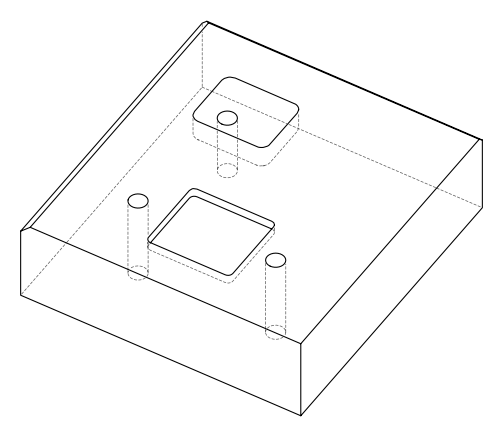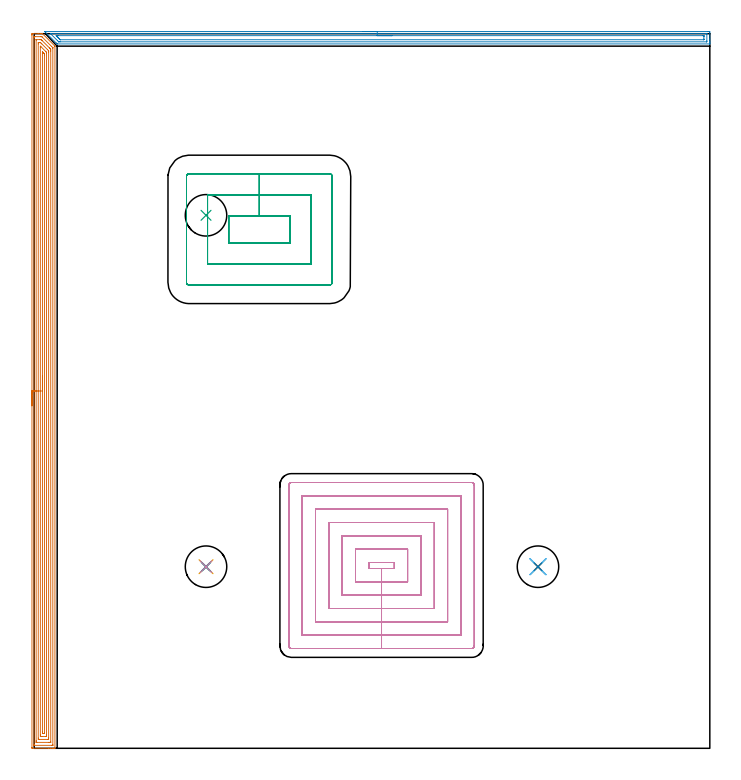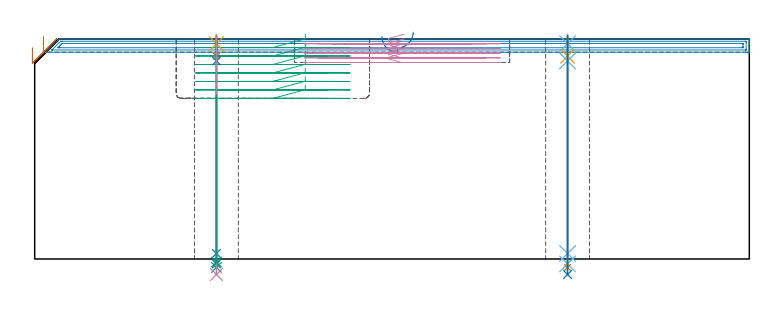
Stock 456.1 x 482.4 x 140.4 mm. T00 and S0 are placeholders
(PLAN: 15 operations, 12 tool changes, 68.8 min)
(1 AREA_MILL | FG_CHAMFER_SURFACE | UGT0205_001 | 23.3 min | 57950 mm3)
(2 AREA_MILL_1 | FG_CHAMFER_SURFACE_1 | UGT0205_001 | 10.92 min | 15644 mm3)
(3 MILL_RECTANGULAR_POCKET | POCKET_RECTANGULAR_STRAIGHT | NXT0201_007 | Follow Part, ap 6.25, ae 75% | 11.1 min | 460904 mm3)
(4 MILL_RECTANGULAR_POCKET_1 | POCKET_RECTANGULAR_STRAIGHT_1 | NXT0201_011 | Follow Part, ap 3, ae 75% | 19.1 min | 254435 mm3)
(5 SPOT_DRILL | STEP1HOLE | NXT0321_9005460120000 | 0.05 min | 218 mm3)
(6 SPOT_DRILL_1 | STEP1HOLE_1 | NXT0321_9005460120000 | 0.05 min | 155 mm3)
(7 DRILL_BLIND_HOLE_INTO_CENTER | STEP1HOLE | UGT0301_193 | 0.05 min | 313 mm3)
(8 GUN_DRILL_THROUGH_HOLE | STEP1HOLE | UGT0307_003 | 0.64 min | 4962 mm3)
(9 SPADE_DRILL_TO_ENLARGE_THROUGH_HOLE | STEP1HOLE | UGT0306_008 | 0.59 min | 28203 mm3)
(10 DRILL_TO_ENLARGE_THROUGH_HOLE | STEP1HOLE | UGT0301_391 | 0.61 min | 52720 mm3)
(11 DRILL_BLIND_HOLE_INTO_CENTER_1 | STEP1HOLE_1 | UGT0301_193 | 0.05 min | 290 mm3)
(12 GUN_DRILL_THROUGH_HOLE_1 | STEP1HOLE_1 | UGT0307_003 | 0.64 min | 4933 mm3)
(13 SPADE_DRILL_TO_ENLARGE_THROUGH_HOLE_1 | STEP1HOLE_1 | UGT0306_008 | 0.59 min | 28237 mm3)
(14 DRILL_TO_ENLARGE_THROUGH_HOLE_1 | STEP1HOLE_1 | UGT0301_391 | 0.61 min | 52726 mm3)
(15 INDEXABLE_INSERT_DRILL_THROUGH_HOLE_FROM_SOLID | STEP1HOLE_2 | NXT0302_027 | 0.44 min | 63028 mm3)
(TOOL UGT0205_001 | Chamfer Mill 20 x 3 x 45 deg. | D20 FL50 Z2)
(TOOL NXT0201_007 | ENDMILL 25mm [R216.25-25050GCK54P 1620] | D25 R3 FL54 Z5)
(TOOL NXT0201_011 | ENDMILL 12mm [2P460-1200-NA 1630] | D12 FL38 Z6)
(TOOL NXT0321_9005460120000 | NC Spot Drill, 142deg, 12mm, Carbide, Uncoated | D12 PA142 FL30 Z2)
(TOOL UGT0301_193 | Twist Drill 7.3 mm | D7.3 PA118 FL66 Z2)
(TOOL UGT0307_003 | Gun Drill 7 mm | D7 PA130 FL24 Z1)
(TOOL UGT0306_008 | Spade Drill 17.5mm | D17.5 PA132 FL10 Z2)
(TOOL UGT0301_391 | Twist Drill 28 mm | D28 PA118 FL165 Z2)
(TOOL NXT0302_027 | Index. Insert Drill 28mm [880-D2800L32-05] | D28 PA176 FL140 Z2)
(OP 1 AREA_MILL)
G17 G21 G94 G90
T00 M6
G54
G17 G0 G90 X-1.5 Y231.2 S1061 M3
G43 Z150.4 H0
Z134.9
G94 G1 Y231.238 Z134.028 F250.
Y231.352 Z133.163
Y231.541 Z132.312
Y231.803 Z131.48
Y232.137 Z130.674
Y232.54 Z129.9
Y233.008 Z129.164
Y233.54 Z128.472
Y234.129 Z127.829
Y234.772 Z127.24
Y235.464 Z126.708
Y236.2 Z126.24
Y236.974 Z125.837
Y237.78 Z125.503
Y238.612 Z125.241
Y239.464 Z125.052
Y240.328 Z124.938
Y241.2 Z124.9
Y481.484
X-1.499 Y481.769 Z124.901
X-1.494 Y482.372 Z124.904
X-1.492 Y482.393 Z124.906
X-0.891 Y482.4 Z125.506
X2.679 Z129.074
X4.097 Z130.493
X4.465 Z130.859
X5.357 Z131.755
X5.591 Y482.398 Z131.988
X5.635 Y482.365 Z132.035
X13.874 Y474.126 Z140.273
X13.994 Y474.006 Z140.391
X14. Y473.72 Z140.4
Y0.184
X13.997 Y0.01 Z140.388
X13.936 Y0.007 Z140.327
X13.498 Y0. Z139.898
X13.234 Z139.634
X12.499 Z138.894
X11.238 Z137.635
X9.821 Z136.216
X-1.154 Z125.243
X-1.492 Y0.01 Z124.906
X-1.5 Y0.346 Z124.899
Y0.357
Y241.2 Z124.9
X-0.086 Z126.314
X-0.085 Y480.067 Z126.315
X-0.084 Y480.154 Z126.316
X-0.079 Y480.328 Z126.321
X-0.071 Y480.391 Z126.329
X-0.051 Y480.394 Z126.349
X0.001 Y480.396 Z126.401
X0.475 Y480.4 Z126.875
X4.465 Y480.399 Z130.865
X4.942 Y480.396 Z131.342
X5.145 Y480.39 Z131.545
X5.357 Y480.187 Z131.757
X5.569 Y479.98 Z131.969
X11.831 Y473.72 Z138.231
X12.499 Y473.048 Z138.899
X12.552 Y472.99 Z138.952
X12.577 Y472.962 Z138.977
X12.58 Y472.912 Z138.98
X12.584 Y472.826 Z138.984
X12.585 Y472.739 Z138.985
Y2.333
X12.584 Y2.246 Z138.984
X12.579 Y2.072 Z138.979
X12.571 Y2.009 Z138.971
X12.551 Y2.007 Z138.951
X12.499 Y2.004 Z138.899
X12.025 Y2. Z138.425
X0.001 Y2.001 Z126.401
X-0.059 Y2.003 Z126.341
X-0.075 Y2.005 Z126.325
X-0.079 Y2.008 Z126.321
X-0.081 Y2.042 Z126.319
X-0.084 Y2.158 Z126.316
X-0.086 Y2.507 Z126.314
Y241.2
X1.328 Z127.728
X1.329 Y478.191 Z127.729
X1.33 Y478.306 Z127.73
X1.332 Y478.363 Z127.732
X1.334 Y478.383 Z127.734
X1.371 Y478.39 Z127.771
X1.58 Y478.398 Z127.98
X3.572 Y478.4 Z129.972
X4.257 Y478.399 Z130.657
X4.465 Y478.396 Z130.865
X4.672 Y478.39 Z131.072
X4.712 Y478.377 Z131.112
X4.741 Y478.354 Z131.141
X4.798 Y478.301 Z131.198
X4.91 Y478.191 Z131.31
X5.357 Y477.744 Z131.757
X10.275 Y472.826 Z136.675
X10.713 Y472.385 Z137.113
X11.163 Y471.931 Z137.563
X11.168 Y471.475 Z137.568
X11.171 Y471.037 Z137.571
Y470.578
Y4.209
X11.17 Y4.094 Z137.57
X11.167 Y4.037 Z137.567
X11.165 Y4.017 Z137.565
X11.129 Y4.01 Z137.529
X10.92 Y4.002 Z137.32
X10.713 Y4.001 Z137.113
X10.029 Y4. Z136.429
X1.787 Z128.187
X1.578 Y4.002 Z127.978
X1.44 Y4.005 Z127.84
X1.335 Y4.01 Z127.735
X1.333 Y4.056 Z127.733
X1.33 Y4.209 Z127.73
X1.329 Y4.667 Z127.729
X1.328 Y5.103 Z127.728
Y241.2
X2.743 Z129.143
Y475.508
X2.748 Y476.334 Z129.148
X2.749 Y476.385 Z129.149
X2.794 Y476.39 Z129.194
X2.905 Y476.395 Z129.305
X3.127 Y476.398 Z129.527
X3.572 Y476.4 Z129.972
X4.02 Y476.394 Z130.42
X4.24 Y476.39 Z130.64
X4.465 Y476.175 Z130.865
X5.142 Y475.508 Z131.542
X8.928 Y471.723 Z135.328
X9.61 Y471.037 Z136.01
X9.708 Y470.931 Z136.108
X9.75 Y470.876 Z136.15
X9.752 Y470.829 Z136.152
X9.755 Y470.621 Z136.155
X9.757 Y470.206 Z136.157
Y470.143
Y6.892
X9.752 Y6.066 Z136.152
X9.751 Y6.015 Z136.151
X9.706 Y6.01 Z136.106
X9.595 Y6.005 Z135.995
X9.373 Y6.002 Z135.773
X8.928 Y6. Z135.328
X3.572 Z129.972
X3.126 Y6.002 Z129.526
X2.904 Y6.005 Z129.304
X2.794 Y6.01 Z129.194
X2.749 Y6.014 Z129.149
X2.743 Y6.892 Z129.143
Y241.2
X4.157 Z130.557
X4.158 Y473.133 Z130.558
X4.161 Y473.72 Z130.561
X4.164 Y474.021 Z130.564
X4.465 Y473.737 Z130.865
X4.482 Y473.72 Z130.882
X8.058 Y470.143 Z134.458
X8.336 Y469.841 Z134.736
X8.341 Y469.248 Z134.741
X8.342 Y468.941 Z134.742
X8.343 Y9.266 Z134.743
X8.342 Y8.68 Z134.742
X8.34 Y8.375 Z134.74
X8.336 Y8.065 Z134.736
X8.327 Y8.009 Z134.727
X8.29 Y8.007 Z134.69
X8.205 Y8.003 Z134.605
X8.035 Y8.001 Z134.435
X7.821 Y8. Z134.221
X5.143 Z131.543
X4.465 Y8.002 Z130.865
X4.247 Y8.004 Z130.647
X4.174 Y8.01 Z130.574
X4.164 Y8.031 Z130.564
X4.161 Y8.09 Z130.561
X4.158 Y8.68 Z130.558
X4.157 Y8.988 Z130.557
Y241.2
X5.571 Z131.971
Y469.248
X5.573 Y469.926 Z131.973
X5.577 Y470.143 Z131.977
X5.578 Y470.165 Z131.978
X5.582 Y470.163 Z131.982
X5.608 Y470.143 Z132.008
X6.25 Y469.502 Z132.65
X6.503 Y469.248 Z132.903
X6.757 Y468.988 Z133.157
X6.922 Y468.818 Z133.322
X6.924 Y468.738 Z133.324
X6.927 Y468.57 Z133.327
X6.928 Y468.354 Z133.328
X6.929 Y467.674 Z133.329
X6.928 Y10.469 Z133.328
X6.926 Y10.129 Z133.326
X6.924 Y10.044 Z133.324
X6.922 Y10.011 Z133.322
X6.873 Y10.008 Z133.273
X6.716 Y10.002 Z133.116
X6.25 Y10.001 Z132.65
X5.823 Y10.003 Z132.223
X5.62 Y10.01 Z132.02
X5.578 Y10.014 Z131.978
X5.576 Y10.088 Z131.976
X5.572 Y10.253 Z131.972
X5.571 Y10.469 Z131.971
Y11.149
Y241.2
Y242.072 Z132.009
Y242.936 Z132.123
Y243.788 Z132.312
Y244.62 Z132.574
Y245.426 Z132.908
Y246.2 Z133.311
Y246.936 Z133.78
Y247.628 Z134.311
Y248.271 Z134.9
Y248.86 Z135.543
Y249.392 Z136.235
Y249.86 Z136.971
Y250.263 Z137.745
Y250.597 Z138.551
Y250.859 Z139.383
Y251.048 Z140.235
Y251.162 Z141.099
Y251.2 Z141.971
G0 Z150.4
M5
M2
(OP 2 AREA_MILL_1)
G17 G21 G94 G90
T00 M6
G54
G17 G0 G90 X221.6 Y483.9 S1061 M3
G43 Z150.4 H0
Z142.
G94 G1 X221.638 Z141.128 F250.
X221.752 Z140.264
X221.941 Z139.412
X222.203 Z138.58
X222.537 Z137.774
X222.94 Z137.
X223.408 Z136.264
X223.94 Z135.572
X224.529 Z134.929
X225.172 Z134.34
X225.864 Z133.809
X226.6 Z133.34
X227.374 Z132.937
X228.18 Z132.603
X229.012 Z132.341
X229.864 Z132.152
X230.728 Z132.038
X231.6 Z132.
X454.853 Y483.899 Z132.001
X455.477 Y483.897 Z132.003
X456.093 Y483.892 Z132.006
X456.1 Y483.275 Z132.622
Y478.806 Z137.089
Y477.371 Z138.525
Y477.018 Z138.877
Y476.313 Z139.586
Y475.993 Z139.907
X456.097 Y475.569 Z140.323
X456.094 Y475.53 Z140.361
X456.09 Y475.502 Z140.388
X455.924 Y475.5 Z140.4
X15.767
X15.496 Y475.505 Z140.391
X14.875 Y476.125 Z139.775
X7.425 Y483.574 Z132.325
X7.276 Y483.722 Z132.174
X7.127 Y483.876 Z132.022
X7.117 Y483.894 Z132.003
X7.127 Y483.899 Z131.999
X231.6 Y483.9 Z132.
Y482.486 Z133.414
X453.689 Y482.485 Z133.415
X453.794 Y482.484 Z133.416
X454.001 Y482.479 Z133.421
X454.091 Y482.47 Z133.43
X454.094 Y482.44 Z133.46
X454.096 Y482.381 Z133.519
X454.1 Y481.971 Z133.929
X454.099 Y477.503 Z138.397
X454.092 Y477.018 Z138.882
X454.09 Y476.923 Z138.977
X453.898 Y476.917 Z138.983
X453.793 Y476.915 Z138.985
X17.554 Y476.914 Z138.986
X16.763 Y476.916 Z138.984
X16.66 Y476.918 Z138.982
X16.561 Y476.921 Z138.979
X16.443 Y477.018 Z138.882
X15.767 Y477.684 Z138.216
X11.298 Y482.152 Z133.748
X11.072 Y482.381 Z133.519
X10.998 Y482.461 Z133.439
X10.983 Y482.479 Z133.421
X11.021 Y482.481 Z133.419
X11.09 Y482.484 Z133.416
X11.194 Y482.485 Z133.415
X11.298 Y482.486 Z133.414
X231.6
Y481.071 Z134.829
X451.425
X451.902 Y481.069 Z134.831
X452.06 Y481.066 Z134.834
X452.08 Y481.065 Z134.835
X452.09 Y481.029 Z134.871
X452.095 Y480.924 Z134.976
X452.098 Y480.792 Z135.108
X452.1 Y480.594 Z135.306
Y480.396 Z135.504
Y478.806 Z137.094
X452.099 Y478.608 Z137.292
X452.095 Y478.41 Z137.49
X452.091 Y478.354 Z137.546
X452.087 Y478.334 Z137.566
X452.079 Y478.333 Z137.567
X452.021 Y478.33 Z137.57
X451.902 Y478.329 Z137.571
X17.793
X17.674 Y478.33 Z137.57
X17.615 Y478.333 Z137.567
X17.588 Y478.335 Z137.565
X17.554 Y478.354 Z137.546
X17.096 Y478.806 Z137.094
X16.66 Y479.239 Z136.661
X16.199 Y479.7 Z136.2
X15.767 Y480.132 Z135.768
X15.306 Y480.594 Z135.306
X14.873 Y481.031 Z134.869
X14.847 Y481.064 Z134.836
X14.873 Y481.065 Z134.835
X15.291 Y481.07 Z134.83
X15.767 Y481.071 Z134.829
X16.183
X231.6
X232.472 Z134.867
X233.336 Z134.98
X234.188 Z135.169
X235.02 Z135.432
X235.826 Z135.765
X236.6 Z136.168
X237.336 Z136.637
X238.028 Z137.168
X238.671 Z137.757
X239.26 Z138.401
X239.792 Z139.093
X240.26 Z139.829
X240.663 Z140.602
X240.997 Z141.408
X241.259 Z142.24
X241.448 Z143.092
X241.562 Z143.957
X241.6 Z144.829
G0 Z150.4
M5
M2
(OP 3 MILL_RECTANGULAR_POCKET)
G17 G21 G94 G90
T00 M6
G54
G17 G0 G90 X172.7 Y348.698 S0 M3
G43 Z150.4 H1
Z143.4
G94 G1 Y359.4 Z140.532 F250.
X152. Z134.986
X131.3 F500.
Y341.2
X172.7
Y359.4
X152.
Y373.65
X117.05
Y326.95
X186.95
Y373.65
X152.
Y387.9
X104.7
G3 X102.8 Y386. R1.9
G1 Y314.6
G3 X104.7 Y312.7 R1.9
G1 X199.3
G3 X201.2 Y314.6 R1.9
G1 Y386.
G3 X199.3 Y387.9 R1.9
G1 X152.
X151.
G0 X172.7 Y348.698 Z137.986
G1 Y359.4 Z135.118 F250.
X152. Z129.571
X131.3 F500.
Y341.2
X172.7
Y359.4
X152.
Y373.65
X117.05
Y326.95
X186.95
Y373.65
X152.
Y387.9
X104.7
G3 X102.8 Y386. R1.9
G1 Y314.6
G3 X104.7 Y312.7 R1.9
G1 X199.3
G3 X201.2 Y314.6 R1.9
G1 Y386.
G3 X199.3 Y387.9 R1.9
G1 X152.
X151.
G0 X172.7 Y348.698 Z132.571
G1 Y359.4 Z129.704 F250.
X152. Z124.157
X131.3 F500.
Y341.2
X172.7
Y359.4
X152.
Y373.65
X117.05
Y326.95
X186.95
Y373.65
X152.
Y387.9
X104.7
G3 X102.8 Y386. R1.9
G1 Y314.6
G3 X104.7 Y312.7 R1.9
G1 X199.3
G3 X201.2 Y314.6 R1.9
G1 Y386.
G3 X199.3 Y387.9 R1.9
G1 X152.
X151.
G0 X172.7 Y348.698 Z127.157
G1 Y359.4 Z124.289 F250.
X152. Z118.743
X131.3 F500.
Y341.2
X172.7
Y359.4
X152.
Y373.65
X117.05
Y326.95
X186.95
Y373.65
X152.
Y387.9
X104.7
G3 X102.8 Y386. R1.9
G1 Y314.6
G3 X104.7 Y312.7 R1.9
G1 X199.3
G3 X201.2 Y314.6 R1.9
G1 Y386.
G3 X199.3 Y387.9 R1.9
G1 X152.
X151.
G0 X172.7 Y348.698 Z121.743
G1 Y359.4 Z118.875 F250.
X152. Z113.329
X131.3 F500.
Y341.2
X172.7
Y359.4
X152.
Y373.65
X117.05
Y326.95
X186.95
Y373.65
X152.
Y387.9
X104.7
G3 X102.8 Y386. R1.9
G1 Y314.6
G3 X104.7 Y312.7 R1.9
G1 X199.3
G3 X201.2 Y314.6 R1.9
G1 Y386.
G3 X199.3 Y387.9 R1.9
G1 X152.
X151.
G0 X172.7 Y348.698 Z116.329
G1 Y359.4 Z113.461 F250.
X152. Z107.914
X131.3 F500.
Y341.2
X172.7
Y359.4
X152.
Y373.65
X117.05
Y326.95
X186.95
Y373.65
X152.
Y387.9
X104.7
G3 X102.8 Y386. R1.9
G1 Y314.6
G3 X104.7 Y312.7 R1.9
G1 X199.3
G3 X201.2 Y314.6 R1.9
G1 Y386.
G3 X199.3 Y387.9 R1.9
G1 X152.
X151.
G0 X172.7 Y348.698 Z110.914
G1 Y359.4 Z108.047 F250.
X152. Z102.5
X131.3 F500.
Y341.2
X172.7
Y359.4
X152.
Y373.65
X117.05
Y326.95
X186.95
Y373.65
X152.
Y387.9
X104.7
G3 X102.8 Y386. R1.9
G1 Y314.6
G3 X104.7 Y312.7 R1.9
G1 X199.3
G3 X201.2 Y314.6 R1.9
G1 Y386.
G3 X199.3 Y387.9 R1.9
G1 X152.
X151.
G0 Z150.4
M5
M2
(OP 4 MILL_RECTANGULAR_POCKET_1)
G17 G21 G94 G90
T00 M6
G54
G17 G0 G90 X235.692 Y125.4 S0 M3
G43 Z150.4 H1
Z143.4
G94 G1 X225.9 Z140.776 F250.
Y121.4 Z139.704
X234.5 Z137.4
X243.1 F500.
Y125.4
X225.9
Y121.4
X234.5
Y112.4
X252.1
Y134.4
X216.9
Y112.4
X234.5
Y103.4
X261.1
Y143.4
X207.9
Y103.4
X234.5
Y94.4
X270.1
Y152.4
X198.9
Y94.4
X234.5
Y85.4
X279.1
Y161.4
X189.9
Y85.4
X234.5
Y76.4
X288.1
Y170.4
X180.9
Y76.4
X234.5
Y67.4
X295.4
G3 X297.1 Y69.1 R1.7
G1 Y177.7
G3 X295.4 Y179.4 R1.7
G1 X173.6
G3 X171.9 Y177.7 R1.7
G1 Y69.1
G3 X173.6 Y67.4 R1.7
G1 X234.5
X235.5
G0 X235.692 Y125.4 Z140.4
G1 X225.9 Z137.776 F250.
Y121.4 Z136.704
X234.5 Z134.4
X243.1 F500.
Y125.4
X225.9
Y121.4
X234.5
Y112.4
X252.1
Y134.4
X216.9
Y112.4
X234.5
Y103.4
X261.1
Y143.4
X207.9
Y103.4
X234.5
Y94.4
X270.1
Y152.4
X198.9
Y94.4
X234.5
Y85.4
X279.1
Y161.4
X189.9
Y85.4
X234.5
Y76.4
X288.1
Y170.4
X180.9
Y76.4
X234.5
Y67.4
X295.4
G3 X297.1 Y69.1 R1.7
G1 Y177.7
G3 X295.4 Y179.4 R1.7
G1 X173.6
G3 X171.9 Y177.7 R1.7
G1 Y69.1
G3 X173.6 Y67.4 R1.7
G1 X234.5
X235.5
G0 X235.692 Y125.4 Z137.4
G1 X225.9 Z134.776 F250.
Y121.4 Z133.704
X234.5 Z131.4
X243.1 F500.
Y125.4
X225.9
Y121.4
X234.5
Y112.4
X252.1
Y134.4
X216.9
Y112.4
X234.5
Y103.4
X261.1
Y143.4
X207.9
Y103.4
X234.5
Y94.4
X270.1
Y152.4
X198.9
Y94.4
X234.5
Y85.4
X279.1
Y161.4
X189.9
Y85.4
X234.5
Y76.4
X288.1
Y170.4
X180.9
Y76.4
X234.5
Y67.4
X295.4
G3 X297.1 Y69.1 R1.7
G1 Y177.7
G3 X295.4 Y179.4 R1.7
G1 X173.6
G3 X171.9 Y177.7 R1.7
G1 Y69.1
G3 X173.6 Y67.4 R1.7
G1 X234.5
X235.5
G0 X235.692 Y125.4 Z134.4
G1 X225.9 Z131.776 F250.
Y121.4 Z130.704
X234.5 Z128.4
X243.1 F500.
Y125.4
X225.9
Y121.4
X234.5
Y112.4
X252.1
Y134.4
X216.9
Y112.4
X234.5
Y103.4
X261.1
Y143.4
X207.9
Y103.4
X234.5
Y94.4
X270.1
Y152.4
X198.9
Y94.4
X234.5
Y85.4
X279.1
Y161.4
X189.9
Y85.4
X234.5
Y76.4
X288.1
Y170.4
X180.9
Y76.4
X234.5
Y67.4
X295.4
G3 X297.1 Y69.1 R1.7
G1 Y177.7
G3 X295.4 Y179.4 R1.7
G1 X173.6
G3 X171.9 Y177.7 R1.7
G1 Y69.1
G3 X173.6 Y67.4 R1.7
G1 X234.5
X235.5
G0 X235.692 Y125.4 Z131.4
G1 X225.9 Z128.776 F250.
Y121.4 Z127.704
X234.5 Z125.4
X243.1 F500.
Y125.4
X225.9
Y121.4
X234.5
Y112.4
X252.1
Y134.4
X216.9
Y112.4
X234.5
Y103.4
X261.1
Y143.4
X207.9
Y103.4
X234.5
Y94.4
X270.1
Y152.4
X198.9
Y94.4
X234.5
Y85.4
X279.1
Y161.4
X189.9
Y85.4
X234.5
Y76.4
X288.1
Y170.4
X180.9
Y76.4
X234.5
Y67.4
X295.4
G3 X297.1 Y69.1 R1.7
G1 Y177.7
G3 X295.4 Y179.4 R1.7
G1 X173.6
G3 X171.9 Y177.7 R1.7
G1 Y69.1
G3 X173.6 Y67.4 R1.7
G1 X234.5
X235.5
G0 Z150.4
M5
M2
(OP 5 SPOT_DRILL)
G17 G21 G94 G90
T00 M6
G54
G17 G0 G90 X116. Y122.6 S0 M3
G43 Z150.4 H0
G94 G81 G98 Z137.4 F250. R143.4
G80
M5
M2
(OP 6 SPOT_DRILL_1)
G17 G21 G94 G90
T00 M6
G54
G17 G0 G90 X340.1 Y122.6 S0 M3
G43 Z150.4 H0
G94 G81 G98 Z137.4 F250. R143.4
G80
M5
M2
(OP 7 DRILL_BLIND_HOLE_INTO_CENTER)
G17 G21 G94 G90
T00 M6
G54
G17 G0 G90 X116. Y122.6 S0 M3
G43 Z150.4 H0
G94 G81 G98 Z129.45 F250. R142.4
G80
M5
M2
(OP 8 GUN_DRILL_THROUGH_HOLE)
G17 G21 G94 G90
T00 M6
G54
G17 G0 G90 X116. Y122.6 M8
G43 Z150.4 H0
Z138.273
S716 M3
G94 G1 Z126.421 F125. M26
G4 X.084
Z3.5 F250.
G4 X.084
Z-3.132 F125.
G4 X.084
M5
M9
G0 Z138.273
Z150.4
M2
(OP 9 SPADE_DRILL_TO_ENLARGE_THROUGH_HOLE)
G17 G21 G94 G90
T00 M6
G54
G17 G0 G90 X116. Y122.6 S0 M3
G43 Z150.4 H0
G94 G73 G98 Z-5.396 F250. Q16.2 R142.4
G80
M5
M2
(OP 10 DRILL_TO_ENLARGE_THROUGH_HOLE)
G17 G21 G94 G90
T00 M6
G54
G17 G0 G90 X116. Y122.6 S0 M3
G43 Z150.4 H0
G94 G73 G98 Z-9.912 F250. Q25.052 R142.4
G80
M5
M2
(OP 11 DRILL_BLIND_HOLE_INTO_CENTER_1)
G17 G21 G94 G90
T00 M6
G54
G17 G0 G90 X340.1 Y122.6 S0 M3
G43 Z150.4 H0
G94 G81 G98 Z129.45 F250. R142.4
G80
M5
M2
(OP 12 GUN_DRILL_THROUGH_HOLE_1)
G17 G21 G94 G90
T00 M6
G54
G17 G0 G90 X340.1 Y122.6 M8
G43 Z150.4 H0
Z138.273
S716 M3
G94 G1 Z126.421 F125. M26
G4 X.084
Z3.5 F250.
G4 X.084
Z-3.132 F125.
G4 X.084
M5
M9
G0 Z138.273
Z150.4
M2
(OP 13 SPADE_DRILL_TO_ENLARGE_THROUGH_HOLE_1)
G17 G21 G94 G90
T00 M6
G54
G17 G0 G90 X340.1 Y122.6 S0 M3
G43 Z150.4 H0
G94 G73 G98 Z-5.396 F250. Q16.2 R142.4
G80
M5
M2
(OP 14 DRILL_TO_ENLARGE_THROUGH_HOLE_1)
G17 G21 G94 G90
T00 M6
G54
G17 G0 G90 X340.1 Y122.6 S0 M3
G43 Z150.4 H0
G94 G73 G98 Z-9.912 F250. Q25.052 R142.4
G80
M5
M2
(OP 15 INDEXABLE_INSERT_DRILL_THROUGH_HOLE_FROM_SOLID)
G17 G21 G94 G90
T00 M6
G54
G17 G0 G90 X116. Y359.8 S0 M3
G43 Z150.4 H1
G94 G81 G98 Z-1.989 F250. R104.5
G80
M5
M2
